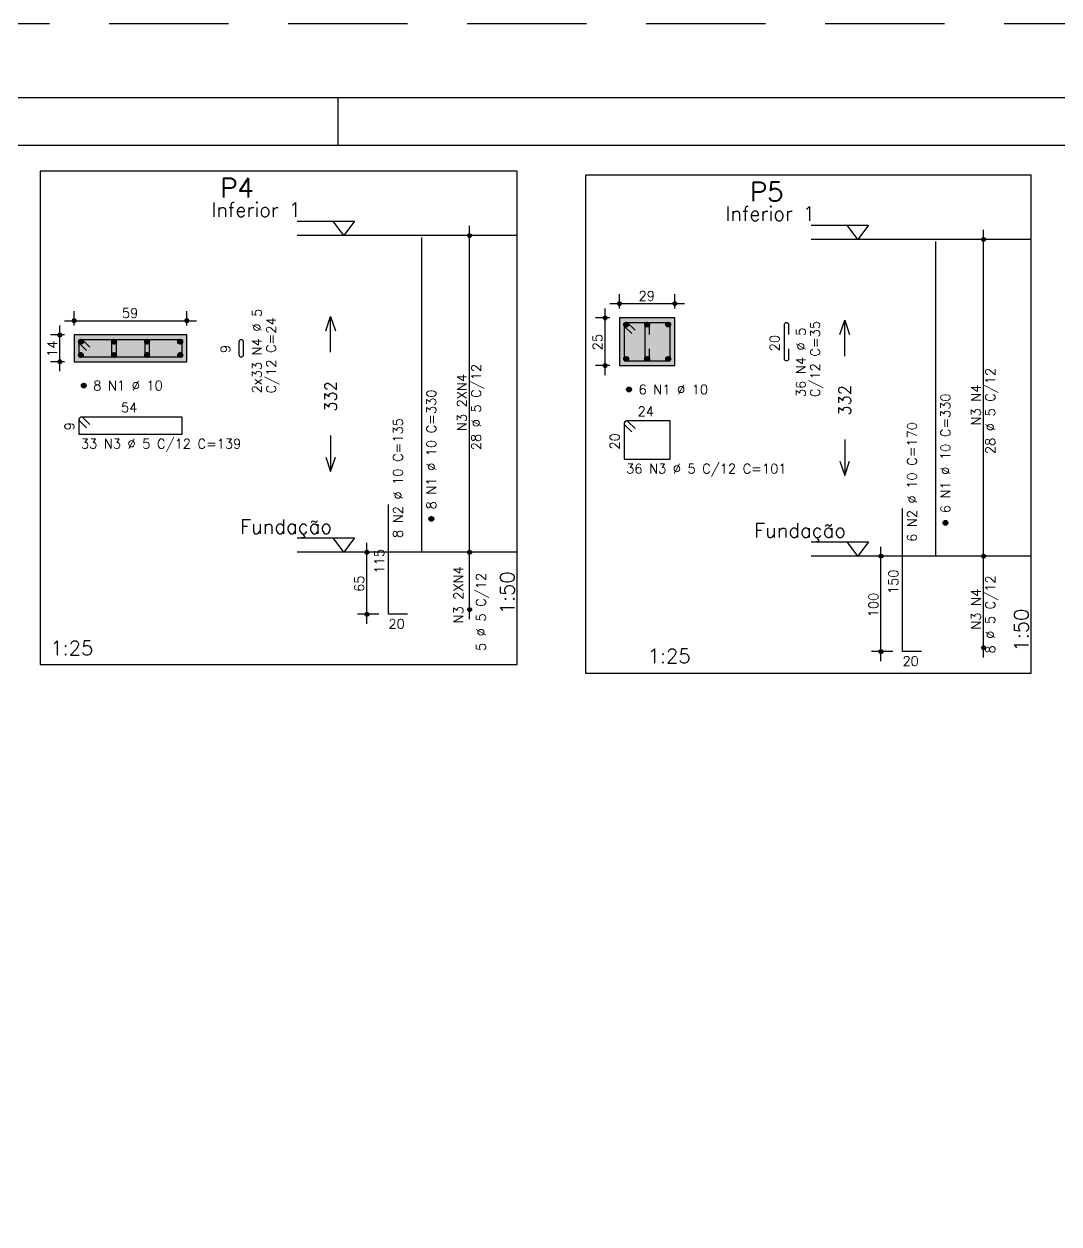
# Model space of a CAD drawing. Extents: x -1.9 to 86, y -1.2 to 61.3.
# Drawn here: x 40.51 to 62.2, y 36.15 to 61.31 of the extents above; entities that cross this region are included whole.
import ezdxf

# ---------------------------------------------------------------- set-up
doc = ezdxf.new("R2010")
doc.units = 0
doc.header["$MEASUREMENT"] = 0
doc.linetypes.add('ESTILO_TQS_0001', pattern=[0.45, 0.3, -0.15])
doc.linetypes.add('HIDDEN', pattern=[0.375, 0.25, -0.125])
doc.layers.get('0').update_dxf_attribs({"linetype": 'CONTINUOUS'})
doc.layers.get('Defpoints').update_dxf_attribs({"linetype": 'CONTINUOUS'})
for name, color, linetype in [('ARQ_FOLHA', 7, 'CONTINUOUS'), ('PENA_01', 1, 'CONTINUOUS'), ('PENA_02', 2, 'CONTINUOUS'), ('PENA_03', 3, 'CONTINUOUS'), ('PENA_04', 4, 'CONTINUOUS'), ('PENA_05', 5, 'CONTINUOUS'), ('PENA_06', 6, 'CONTINUOUS'), ('PENA_10', 253, 'CONTINUOUS')]:
    doc.layers.add(name, color=color, linetype=linetype)
doc.styles.get("Standard").update_dxf_attribs({"font": 'ROMANS.SHX'})

# ---------------------------------------------------------------- blocks, each defined once
blk = doc.blocks.new('FOLHA A1 - 841 X 594')
at = {"layer": 'ARQ_FOLHA', "color": 1}
blk.add_line((-370, 584), (-370, 594), dxfattribs=at)
for points in [[(-841, 0), (0, 0), (0, 594), (-841, 594)], [(-816, 10), (-10, 10), (-10, 584), (-816, 584)]]:
    blk.add_lwpolyline(points, close=True, dxfattribs=at)
at = {"layer": 'Defpoints', "color": 8, "linetype": 'HIDDEN', "ltscale": 100}
blk.add_lwpolyline([(-860.5, 609.5), (-860.5, -15.5), (19.5, -15.5), (19.5, 609.5)], close=True, dxfattribs=at)
blk = doc.blocks.new('*U23')
blk.add_blockref('FOLHA A1 - 841 X 594', (0, 0))

msp = doc.modelspace()

# ---------------------------------------------------------------- linework, layer by layer
at = {"layer": 'PENA_01', "linetype": 'Continuous'}
for p, q in [((49.85, 50.032), (49.85, 57.072)), ((60.622, 49.95), (60.622, 56.99)), ((52.992, 55.345), (52.992, 55.645)), ((54.152, 55.345), (54.152, 55.645)), ((52.692, 53.945), (52.692, 55.345)), ((52.792, 55.445), (54.352, 55.445)), ((41.366, 55.087), (44.126, 55.087)), ((41.566, 54.987), (41.566, 55.287)), ((43.926, 54.987), (43.926, 55.287)), ((52.792, 55.145), (52.492, 55.145)), ((41.266, 54.027), (41.266, 54.987)), ((41.366, 54.787), (41.066, 54.787)), ((41.366, 54.227), (41.066, 54.227)), ((52.792, 54.145), (52.492, 54.145)), ((47.7, 48.732), (47.7, 50.432)), ((49.85, 48.832), (49.85, 50.432)), ((58.472, 47.95), (58.472, 50.35)), ((60.622, 48.03), (60.622, 50.35)), ((47.95, 50.232), (47.5, 50.232)), ((58.722, 50.15), (58.272, 50.15)), ((47.95, 48.932), (47.5, 48.932)), ((58.722, 48.15), (58.272, 48.15))]:
    msp.add_line(p, q, dxfattribs=at)
at = {"layer": 'PENA_01', "linetype": 'ESTILO_TQS_0001'}
for points in [[(52.992, 54.145), (54.152, 54.145), (54.152, 55.145), (52.992, 55.145), (52.992, 54.145)], [(41.566, 54.227), (43.926, 54.227), (43.926, 54.787), (41.566, 54.787), (41.566, 54.227)]]:
    msp.add_lwpolyline(points, dxfattribs=at)
at = {"layer": 'PENA_02', "linetype": 'Continuous'}
for points in [[(46.84, 54.877), (46.94, 55.177), (47.04, 54.877)], [(46.94, 54.427), (46.94, 55.177)], [(57.612, 54.795), (57.712, 55.095), (57.812, 54.795)], [(57.712, 54.345), (57.712, 55.095)], [(46.94, 52.677), (46.94, 51.927)], [(57.712, 52.595), (57.712, 51.845)], [(46.84, 52.227), (46.94, 51.927), (47.04, 52.227)], [(57.612, 52.145), (57.712, 51.845), (57.812, 52.145)]]:
    msp.add_lwpolyline(points, dxfattribs=at)
for centre, radius in [((49.85, 56.872), 0.0416), ((49.85, 56.872), 0.0208), ((60.622, 56.79), 0.0416), ((60.622, 56.79), 0.0208), ((52.992, 55.445), 0.04), ((52.992, 55.445), 0.02), ((54.152, 55.445), 0.04), ((54.152, 55.445), 0.02), ((41.566, 55.087), 0.04), ((41.566, 55.087), 0.02), ((43.926, 55.087), 0.04), ((43.926, 55.087), 0.02), ((52.692, 55.145), 0.04), ((52.692, 55.145), 0.02), ((41.266, 54.787), 0.04), ((41.266, 54.787), 0.02), ((41.266, 54.227), 0.04), ((41.266, 54.227), 0.02), ((52.692, 54.145), 0.04), ((52.692, 54.145), 0.02), ((47.7, 50.232), 0.04), ((47.7, 50.232), 0.02), ((49.85, 50.232), 0.0416), ((49.85, 50.232), 0.0416), ((49.85, 50.232), 0.0208), ((49.85, 50.232), 0.0208), ((58.472, 50.15), 0.04), ((58.472, 50.15), 0.02), ((60.622, 50.15), 0.0416), ((60.622, 50.15), 0.0416), ((60.622, 50.15), 0.0208), ((60.622, 50.15), 0.0208), ((49.85, 49.032), 0.0416), ((49.85, 49.032), 0.0208), ((47.7, 48.932), 0.04), ((47.7, 48.932), 0.02), ((58.472, 48.15), 0.04), ((58.472, 48.15), 0.02), ((60.622, 48.23), 0.0416), ((60.622, 48.23), 0.0208)]:
    msp.add_circle(centre, radius, dxfattribs=at)
at = {"layer": 'PENA_03', "linetype": 'Continuous'}
for p, q in [((49.85, 56.872), (49.85, 56.872)), ((60.622, 56.79), (60.622, 56.79)), ((52.992, 55.145), (52.992, 55.145)), ((52.992, 55.145), (52.992, 55.145)), ((54.152, 55.145), (54.152, 55.145)), ((53.082, 54.998), (53.139, 55.054)), ((53.082, 55.012), (53.125, 55.054)), ((53.085, 54.986), (53.15, 55.051)), ((53.09, 54.977), (53.159, 55.046)), ((53.096, 54.969), (53.167, 55.04)), ((53.104, 54.963), (53.173, 55.032)), ((53.113, 54.958), (53.178, 55.023)), ((53.125, 54.955), (53.181, 55.012)), ((53.139, 54.955), (53.181, 54.998)), ((53.522, 54.998), (53.579, 55.054)), ((53.522, 55.012), (53.565, 55.054)), ((53.525, 54.986), (53.59, 55.051)), ((53.53, 54.977), (53.599, 55.046)), ((53.536, 54.969), (53.607, 55.04)), ((53.544, 54.963), (53.613, 55.032)), ((53.553, 54.958), (53.618, 55.023)), ((53.565, 54.955), (53.621, 55.012)), ((53.579, 54.955), (53.621, 54.998)), ((53.962, 54.998), (54.019, 55.054)), ((53.962, 55.012), (54.005, 55.054)), ((53.965, 54.986), (54.03, 55.051)), ((53.97, 54.977), (54.039, 55.046)), ((53.976, 54.969), (54.047, 55.04)), ((53.984, 54.963), (54.053, 55.032)), ((53.993, 54.958), (54.058, 55.023)), ((54.005, 54.955), (54.061, 55.012)), ((54.019, 54.955), (54.061, 54.998)), ((41.566, 54.787), (41.566, 54.787)), ((41.566, 54.787), (41.566, 54.787)), ((41.657, 54.64), (41.713, 54.697)), ((41.657, 54.655), (41.699, 54.697)), ((41.66, 54.629), (41.725, 54.694)), ((41.665, 54.62), (41.734, 54.689)), ((41.671, 54.612), (41.742, 54.683)), ((41.679, 54.606), (41.748, 54.675)), ((41.688, 54.601), (41.753, 54.666)), ((41.699, 54.598), (41.756, 54.655)), ((41.713, 54.598), (41.756, 54.64)), ((42.35, 54.64), (42.407, 54.697)), ((42.35, 54.655), (42.392, 54.697)), ((42.353, 54.629), (42.418, 54.694)), ((42.358, 54.62), (42.427, 54.689)), ((42.364, 54.612), (42.435, 54.683)), ((42.372, 54.606), (42.441, 54.675)), ((42.381, 54.601), (42.446, 54.666)), ((42.392, 54.598), (42.449, 54.655)), ((42.407, 54.598), (42.449, 54.64)), ((43.044, 54.64), (43.1, 54.697)), ((43.044, 54.655), (43.086, 54.697)), ((43.047, 54.629), (43.111, 54.694)), ((43.051, 54.62), (43.121, 54.689)), ((43.058, 54.612), (43.128, 54.683)), ((43.066, 54.606), (43.135, 54.675)), ((43.075, 54.601), (43.14, 54.666)), ((43.086, 54.598), (43.143, 54.655)), ((43.1, 54.598), (43.143, 54.64)), ((43.737, 54.64), (43.793, 54.697)), ((43.737, 54.655), (43.779, 54.697)), ((43.74, 54.629), (43.805, 54.694)), ((43.745, 54.62), (43.814, 54.689)), ((43.751, 54.612), (43.822, 54.683)), ((43.759, 54.606), (43.828, 54.675)), ((43.768, 54.601), (43.833, 54.666)), ((43.779, 54.598), (43.836, 54.655)), ((43.793, 54.598), (43.836, 54.64)), ((43.926, 54.787), (43.926, 54.787)), ((41.657, 54.36), (41.713, 54.417)), ((41.657, 54.375), (41.699, 54.417)), ((41.66, 54.349), (41.725, 54.414)), ((41.665, 54.34), (41.734, 54.409)), ((41.671, 54.332), (41.742, 54.403)), ((41.679, 54.326), (41.748, 54.395)), ((41.688, 54.321), (41.753, 54.386)), ((41.699, 54.318), (41.756, 54.375)), ((41.713, 54.318), (41.756, 54.36)), ((42.35, 54.36), (42.407, 54.417)), ((42.35, 54.375), (42.392, 54.417)), ((42.353, 54.349), (42.418, 54.414)), ((42.358, 54.34), (42.427, 54.409)), ((42.364, 54.332), (42.435, 54.403)), ((42.372, 54.326), (42.441, 54.395)), ((42.381, 54.321), (42.446, 54.386)), ((42.392, 54.318), (42.449, 54.375)), ((42.407, 54.318), (42.449, 54.36)), ((43.044, 54.36), (43.1, 54.417)), ((43.044, 54.375), (43.086, 54.417)), ((43.047, 54.349), (43.111, 54.414)), ((43.051, 54.34), (43.121, 54.409)), ((43.058, 54.332), (43.128, 54.403)), ((43.066, 54.326), (43.135, 54.395)), ((43.075, 54.321), (43.14, 54.386)), ((43.086, 54.318), (43.143, 54.375)), ((43.1, 54.318), (43.143, 54.36)), ((43.737, 54.36), (43.793, 54.417)), ((43.737, 54.375), (43.779, 54.417)), ((43.74, 54.349), (43.805, 54.414)), ((43.745, 54.34), (43.814, 54.409)), ((43.751, 54.332), (43.822, 54.403)), ((43.759, 54.326), (43.828, 54.395)), ((43.768, 54.321), (43.833, 54.386)), ((43.779, 54.318), (43.836, 54.375)), ((43.793, 54.318), (43.836, 54.36)), ((53.082, 54.278), (53.139, 54.334)), ((53.082, 54.292), (53.125, 54.334)), ((53.085, 54.266), (53.15, 54.331)), ((53.522, 54.278), (53.579, 54.334)), ((53.522, 54.292), (53.565, 54.334)), ((53.525, 54.266), (53.59, 54.331)), ((53.962, 54.278), (54.019, 54.334)), ((53.962, 54.292), (54.005, 54.334)), ((53.965, 54.266), (54.03, 54.331)), ((41.566, 54.227), (41.566, 54.227)), ((52.992, 54.145), (52.992, 54.145)), ((53.09, 54.257), (53.159, 54.326)), ((53.096, 54.249), (53.167, 54.32)), ((53.104, 54.243), (53.173, 54.312)), ((53.113, 54.238), (53.178, 54.303)), ((53.125, 54.235), (53.181, 54.292)), ((53.139, 54.235), (53.181, 54.278)), ((53.53, 54.257), (53.599, 54.326)), ((53.536, 54.249), (53.607, 54.32)), ((53.544, 54.243), (53.613, 54.312)), ((53.553, 54.238), (53.618, 54.303)), ((53.565, 54.235), (53.621, 54.292)), ((53.579, 54.235), (53.621, 54.278)), ((53.97, 54.257), (54.039, 54.326)), ((53.976, 54.249), (54.047, 54.32)), ((53.984, 54.243), (54.053, 54.312)), ((53.993, 54.238), (54.058, 54.303)), ((54.005, 54.235), (54.061, 54.292)), ((54.019, 54.235), (54.061, 54.278)), ((41.717, 53.72), (41.773, 53.777)), ((41.717, 53.735), (41.759, 53.777)), ((41.72, 53.709), (41.785, 53.774)), ((41.725, 53.7), (41.794, 53.769)), ((41.731, 53.692), (41.802, 53.763)), ((41.739, 53.686), (41.808, 53.755)), ((41.748, 53.681), (41.813, 53.746)), ((41.759, 53.678), (41.816, 53.735)), ((41.773, 53.678), (41.816, 53.72)), ((53.142, 53.638), (53.199, 53.694)), ((53.142, 53.652), (53.185, 53.694)), ((53.145, 53.626), (53.21, 53.691)), ((53.15, 53.617), (53.219, 53.686)), ((53.156, 53.609), (53.227, 53.68)), ((53.164, 53.603), (53.233, 53.672)), ((53.173, 53.598), (53.238, 53.663)), ((53.185, 53.595), (53.241, 53.652)), ((53.199, 53.595), (53.241, 53.638)), ((49, 50.925), (49.057, 50.982)), ((49, 50.94), (49.043, 50.982)), ((49.003, 50.914), (49.068, 50.979)), ((49.008, 50.905), (49.077, 50.974)), ((49.015, 50.897), (49.085, 50.968)), ((49.022, 50.891), (49.092, 50.96)), ((49.032, 50.886), (49.096, 50.951)), ((49.043, 50.883), (49.099, 50.94)), ((49.057, 50.883), (49.099, 50.925)), ((59.772, 50.843), (59.829, 50.899)), ((59.772, 50.857), (59.815, 50.899)), ((59.775, 50.831), (59.84, 50.896)), ((59.78, 50.822), (59.849, 50.891)), ((59.786, 50.814), (59.857, 50.885)), ((59.794, 50.808), (59.863, 50.877)), ((59.803, 50.803), (59.868, 50.868)), ((59.815, 50.8), (59.871, 50.857)), ((59.829, 50.8), (59.871, 50.843)), ((48.15, 50.232), (48.15, 50.232)), ((49.85, 50.232), (49.85, 50.232)), ((49.85, 50.232), (49.85, 50.232)), ((58.922, 50.15), (58.922, 50.15)), ((60.622, 50.15), (60.622, 50.15)), ((60.622, 50.15), (60.622, 50.15)), ((48.15, 48.932), (48.15, 48.932)), ((49.85, 49.032), (49.85, 49.032)), ((58.922, 48.15), (58.922, 48.15)), ((60.622, 48.23), (60.622, 48.23))]:
    msp.add_line(p, q, dxfattribs=at)
for points in [[(40.856, 47.882), (50.85, 47.882), (50.85, 58.222), (40.856, 58.222), (40.856, 47.882)], [(52.282, 47.7), (61.622, 47.7), (61.622, 58.14), (52.282, 58.14), (52.282, 47.7)], [(46.24, 57.172), (47.44, 57.172), (47.215, 56.872), (46.99, 57.172)], [(50.85, 56.872), (46.24, 56.872)], [(57.012, 57.09), (58.212, 57.09), (57.987, 56.79), (57.762, 57.09)], [(61.622, 56.79), (57.012, 56.79)], [(52.992, 54.145), (54.152, 54.145), (54.152, 55.145), (52.992, 55.145), (52.992, 54.145)], [(41.566, 54.227), (43.926, 54.227), (43.926, 54.787), (41.566, 54.787), (41.566, 54.227)], [(46.24, 50.532), (47.44, 50.532), (47.215, 50.232), (46.99, 50.532)], [(57.012, 50.45), (58.212, 50.45), (57.987, 50.15), (57.762, 50.45)], [(50.85, 50.232), (46.24, 50.232)], [(61.622, 50.15), (57.012, 50.15)]]:
    msp.add_lwpolyline(points, dxfattribs=at)
for centre in [(53.132, 55.005), (53.572, 55.005), (54.012, 55.005), (41.706, 54.647), (42.399, 54.647), (43.093, 54.647), (43.786, 54.647), (41.706, 54.367), (42.399, 54.367), (43.093, 54.367), (43.786, 54.367), (53.132, 54.285), (53.572, 54.285), (54.012, 54.285), (41.766, 53.727), (53.192, 53.645), (49.05, 50.932), (59.822, 50.85)]:
    msp.add_circle(centre, 0.05, dxfattribs=at)
for points in [[(53.182, 55.005), (53.107, 55.048), (53.085, 55.022)], [(53.182, 55.005), (53.085, 55.022), (53.085, 54.988)], [(53.182, 55.005), (53.085, 54.988), (53.107, 54.961)], [(53.182, 55.005), (53.14, 55.054), (53.107, 55.048)], [(53.182, 55.005), (53.107, 54.961), (53.14, 54.955)], [(53.182, 55.005), (53.17, 55.037), (53.14, 55.054)], [(53.182, 55.005), (53.14, 54.955), (53.17, 54.973)], [(53.182, 55.005), (53.17, 54.973), (53.182, 55.005)], [(53.622, 55.005), (53.547, 55.048), (53.525, 55.022)], [(53.622, 55.005), (53.525, 55.022), (53.525, 54.988)], [(53.622, 55.005), (53.525, 54.988), (53.547, 54.961)], [(53.622, 55.005), (53.58, 55.054), (53.547, 55.048)], [(53.622, 55.005), (53.547, 54.961), (53.58, 54.955)], [(53.622, 55.005), (53.61, 55.037), (53.58, 55.054)], [(53.622, 55.005), (53.58, 54.955), (53.61, 54.973)], [(53.622, 55.005), (53.61, 54.973), (53.622, 55.005)], [(54.062, 55.005), (53.987, 55.048), (53.965, 55.022)], [(54.062, 55.005), (53.965, 55.022), (53.965, 54.988)], [(54.062, 55.005), (53.965, 54.988), (53.987, 54.961)], [(54.062, 55.005), (54.02, 55.054), (53.987, 55.048)], [(54.062, 55.005), (53.987, 54.961), (54.02, 54.955)], [(54.062, 55.005), (54.05, 55.037), (54.02, 55.054)], [(54.062, 55.005), (54.02, 54.955), (54.05, 54.973)], [(54.062, 55.005), (54.05, 54.973), (54.062, 55.005)], [(41.756, 54.647), (41.681, 54.691), (41.659, 54.665)], [(41.756, 54.647), (41.659, 54.665), (41.659, 54.63)], [(41.756, 54.647), (41.659, 54.63), (41.681, 54.604)], [(41.756, 54.647), (41.715, 54.697), (41.681, 54.691)], [(41.756, 54.647), (41.681, 54.604), (41.715, 54.598)], [(41.756, 54.647), (41.745, 54.68), (41.715, 54.697)], [(41.756, 54.647), (41.715, 54.598), (41.745, 54.615)], [(41.756, 54.647), (41.745, 54.615), (41.756, 54.647)], [(42.449, 54.647), (42.374, 54.691), (42.352, 54.665)], [(42.449, 54.647), (42.352, 54.665), (42.352, 54.63)], [(42.449, 54.647), (42.352, 54.63), (42.374, 54.604)], [(42.449, 54.647), (42.408, 54.697), (42.374, 54.691)], [(42.449, 54.647), (42.374, 54.604), (42.408, 54.598)], [(42.449, 54.647), (42.438, 54.68), (42.408, 54.697)], [(42.449, 54.647), (42.408, 54.598), (42.438, 54.615)], [(42.449, 54.647), (42.438, 54.615), (42.449, 54.647)], [(43.143, 54.647), (43.068, 54.691), (43.046, 54.665)], [(43.143, 54.647), (43.046, 54.665), (43.046, 54.63)], [(43.143, 54.647), (43.046, 54.63), (43.068, 54.604)], [(43.143, 54.647), (43.102, 54.697), (43.068, 54.691)], [(43.143, 54.647), (43.068, 54.604), (43.102, 54.598)], [(43.143, 54.647), (43.131, 54.68), (43.102, 54.697)], [(43.143, 54.647), (43.102, 54.598), (43.131, 54.615)], [(43.143, 54.647), (43.131, 54.615), (43.143, 54.647)], [(43.836, 54.647), (43.761, 54.691), (43.739, 54.665)], [(43.836, 54.647), (43.739, 54.665), (43.739, 54.63)], [(43.836, 54.647), (43.739, 54.63), (43.761, 54.604)], [(43.836, 54.647), (43.795, 54.697), (43.761, 54.691)], [(43.836, 54.647), (43.761, 54.604), (43.795, 54.598)], [(43.836, 54.647), (43.825, 54.68), (43.795, 54.697)], [(43.836, 54.647), (43.795, 54.598), (43.825, 54.615)], [(43.836, 54.647), (43.825, 54.615), (43.836, 54.647)], [(41.756, 54.367), (41.681, 54.411), (41.659, 54.385)], [(41.756, 54.367), (41.659, 54.385), (41.659, 54.35)], [(41.756, 54.367), (41.659, 54.35), (41.681, 54.324)], [(41.756, 54.367), (41.715, 54.417), (41.681, 54.411)], [(41.756, 54.367), (41.681, 54.324), (41.715, 54.318)], [(41.756, 54.367), (41.745, 54.4), (41.715, 54.417)], [(41.756, 54.367), (41.715, 54.318), (41.745, 54.335)], [(41.756, 54.367), (41.745, 54.335), (41.756, 54.367)], [(42.449, 54.367), (42.374, 54.411), (42.352, 54.385)], [(42.449, 54.367), (42.352, 54.385), (42.352, 54.35)], [(42.449, 54.367), (42.352, 54.35), (42.374, 54.324)], [(42.449, 54.367), (42.408, 54.417), (42.374, 54.411)], [(42.449, 54.367), (42.374, 54.324), (42.408, 54.318)], [(42.449, 54.367), (42.438, 54.4), (42.408, 54.417)], [(42.449, 54.367), (42.408, 54.318), (42.438, 54.335)], [(42.449, 54.367), (42.438, 54.335), (42.449, 54.367)], [(43.143, 54.367), (43.068, 54.411), (43.046, 54.385)], [(43.143, 54.367), (43.046, 54.385), (43.046, 54.35)], [(43.143, 54.367), (43.046, 54.35), (43.068, 54.324)], [(43.143, 54.367), (43.102, 54.417), (43.068, 54.411)], [(43.143, 54.367), (43.068, 54.324), (43.102, 54.318)], [(43.143, 54.367), (43.131, 54.4), (43.102, 54.417)], [(43.143, 54.367), (43.102, 54.318), (43.131, 54.335)], [(43.143, 54.367), (43.131, 54.335), (43.143, 54.367)], [(43.836, 54.367), (43.761, 54.411), (43.739, 54.385)], [(43.836, 54.367), (43.739, 54.385), (43.739, 54.35)], [(43.836, 54.367), (43.739, 54.35), (43.761, 54.324)], [(43.836, 54.367), (43.795, 54.417), (43.761, 54.411)], [(43.836, 54.367), (43.761, 54.324), (43.795, 54.318)], [(43.836, 54.367), (43.825, 54.4), (43.795, 54.417)], [(43.836, 54.367), (43.795, 54.318), (43.825, 54.335)], [(43.836, 54.367), (43.825, 54.335), (43.836, 54.367)], [(53.182, 54.285), (53.14, 54.334), (53.107, 54.328)], [(53.182, 54.285), (53.17, 54.317), (53.14, 54.334)], [(53.622, 54.285), (53.58, 54.334), (53.547, 54.328)], [(53.622, 54.285), (53.61, 54.317), (53.58, 54.334)], [(54.062, 54.285), (54.02, 54.334), (53.987, 54.328)], [(54.062, 54.285), (54.05, 54.317), (54.02, 54.334)], [(53.182, 54.285), (53.107, 54.328), (53.085, 54.302)], [(53.182, 54.285), (53.085, 54.302), (53.085, 54.268)], [(53.182, 54.285), (53.085, 54.268), (53.107, 54.241)], [(53.182, 54.285), (53.107, 54.241), (53.14, 54.235)], [(53.182, 54.285), (53.14, 54.235), (53.17, 54.253)], [(53.182, 54.285), (53.17, 54.253), (53.182, 54.285)], [(53.622, 54.285), (53.547, 54.328), (53.525, 54.302)], [(53.622, 54.285), (53.525, 54.302), (53.525, 54.268)], [(53.622, 54.285), (53.525, 54.268), (53.547, 54.241)], [(53.622, 54.285), (53.547, 54.241), (53.58, 54.235)], [(53.622, 54.285), (53.58, 54.235), (53.61, 54.253)], [(53.622, 54.285), (53.61, 54.253), (53.622, 54.285)], [(54.062, 54.285), (53.987, 54.328), (53.965, 54.302)], [(54.062, 54.285), (53.965, 54.302), (53.965, 54.268)], [(54.062, 54.285), (53.965, 54.268), (53.987, 54.241)], [(54.062, 54.285), (53.987, 54.241), (54.02, 54.235)], [(54.062, 54.285), (54.02, 54.235), (54.05, 54.253)], [(54.062, 54.285), (54.05, 54.253), (54.062, 54.285)], [(41.816, 53.727), (41.741, 53.771), (41.719, 53.745)], [(41.816, 53.727), (41.719, 53.745), (41.719, 53.71)], [(41.816, 53.727), (41.719, 53.71), (41.741, 53.684)], [(41.816, 53.727), (41.775, 53.777), (41.741, 53.771)], [(41.816, 53.727), (41.741, 53.684), (41.775, 53.678)], [(41.816, 53.727), (41.805, 53.76), (41.775, 53.777)], [(41.816, 53.727), (41.775, 53.678), (41.805, 53.695)], [(41.816, 53.727), (41.805, 53.695), (41.816, 53.727)], [(53.242, 53.645), (53.167, 53.688), (53.145, 53.662)], [(53.242, 53.645), (53.145, 53.662), (53.145, 53.628)], [(53.242, 53.645), (53.145, 53.628), (53.167, 53.601)], [(53.242, 53.645), (53.2, 53.694), (53.167, 53.688)], [(53.242, 53.645), (53.167, 53.601), (53.2, 53.595)], [(53.242, 53.645), (53.23, 53.677), (53.2, 53.694)], [(53.242, 53.645), (53.2, 53.595), (53.23, 53.613)], [(53.242, 53.645), (53.23, 53.613), (53.242, 53.645)], [(49.1, 50.932), (49.025, 50.976), (49.003, 50.95)], [(49.1, 50.932), (49.003, 50.95), (49.003, 50.915)], [(49.1, 50.932), (49.003, 50.915), (49.025, 50.889)], [(49.1, 50.932), (49.059, 50.982), (49.025, 50.976)], [(49.1, 50.932), (49.025, 50.889), (49.059, 50.883)], [(49.1, 50.932), (49.088, 50.965), (49.059, 50.982)], [(49.1, 50.932), (49.059, 50.883), (49.088, 50.9)], [(49.1, 50.932), (49.088, 50.9), (49.1, 50.932)], [(59.872, 50.85), (59.797, 50.893), (59.775, 50.867)], [(59.872, 50.85), (59.775, 50.867), (59.775, 50.833)], [(59.872, 50.85), (59.775, 50.833), (59.797, 50.806)], [(59.872, 50.85), (59.83, 50.899), (59.797, 50.893)], [(59.872, 50.85), (59.797, 50.806), (59.83, 50.8)], [(59.872, 50.85), (59.86, 50.882), (59.83, 50.899)], [(59.872, 50.85), (59.83, 50.8), (59.86, 50.818)], [(59.872, 50.85), (59.86, 50.818), (59.872, 50.85)]]:
    msp.add_solid(points, dxfattribs=at)
at = {"layer": 'PENA_04', "linetype": 'Continuous'}
for p, q in [((53.092, 54.995), (53.092, 54.245)), ((53.106, 54.959), (53.248, 54.818)), ((54.052, 55.045), (53.142, 55.045)), ((53.318, 54.889), (53.177, 55.03)), ((53.522, 54.995), (53.522, 54.295)), ((53.622, 54.795), (53.622, 54.995)), ((54.052, 54.245), (54.052, 55.045)), ((41.666, 54.637), (41.666, 54.327)), ((41.681, 54.602), (41.822, 54.461)), ((43.826, 54.687), (41.716, 54.687)), ((41.893, 54.531), (41.752, 54.673)), ((42.349, 54.637), (42.349, 54.377)), ((42.449, 54.437), (42.449, 54.637)), ((43.043, 54.637), (43.043, 54.377)), ((43.143, 54.437), (43.143, 54.637)), ((43.826, 54.327), (43.826, 54.687)), ((42.449, 54.377), (42.449, 54.577)), ((43.143, 54.377), (43.143, 54.577)), ((53.622, 54.295), (53.622, 54.495)), ((41.666, 54.327), (43.826, 54.327)), ((53.092, 54.245), (54.052, 54.245))]:
    msp.add_line(p, q, dxfattribs=at)
for centre, start, end in [((53.142, 54.995), 45, 180), ((53.142, 54.995), 90, 225), ((53.572, 54.995), 0, 180), ((41.716, 54.637), 45, 180), ((41.716, 54.637), 90, 225), ((42.399, 54.637), 0, 180), ((43.093, 54.637), 0, 180), ((42.399, 54.377), 180, 0), ((43.093, 54.377), 180, 0), ((53.572, 54.295), 180, 0)]:
    msp.add_arc(centre, 0.05, start, end, dxfattribs=at)
at = {"layer": 'PENA_05', "linetype": 'Continuous'}
for p, q in [((48.85, 50.232), (48.85, 56.832)), ((59.622, 50.15), (59.622, 56.75)), ((56.442, 54.995), (56.442, 54.295)), ((56.542, 54.795), (56.542, 54.995)), ((45.016, 54.637), (45.016, 54.377)), ((45.116, 54.437), (45.116, 54.637)), ((45.116, 54.377), (45.116, 54.577)), ((56.542, 54.295), (56.542, 54.495)), ((41.666, 53.017), (41.666, 52.707)), ((41.681, 52.982), (41.822, 52.841)), ((43.826, 53.067), (41.716, 53.067)), ((41.893, 52.911), (41.752, 53.053)), ((43.826, 52.707), (43.826, 53.067)), ((53.092, 52.935), (53.092, 52.185)), ((53.106, 52.899), (53.248, 52.758)), ((54.052, 52.985), (53.142, 52.985)), ((53.318, 52.829), (53.177, 52.97)), ((54.052, 52.185), (54.052, 52.985)), ((41.666, 52.707), (43.826, 52.707)), ((53.092, 52.185), (54.052, 52.185)), ((48.15, 48.932), (48.15, 51.232)), ((58.922, 48.15), (58.922, 51.15)), ((48.55, 48.932), (48.15, 48.932)), ((59.322, 48.15), (58.922, 48.15))]:
    msp.add_line(p, q, dxfattribs=at)
for centre, start, end in [((56.492, 54.995), 0, 180), ((45.066, 54.637), 0, 180), ((45.066, 54.377), 180, 0), ((56.492, 54.295), 180, 0), ((41.716, 53.017), 45, 180), ((41.716, 53.017), 90, 225), ((53.142, 52.935), 45, 180), ((53.142, 52.935), 90, 225)]:
    msp.add_arc(centre, 0.05, start, end, dxfattribs=at)
at = {"layer": 'PENA_10', "linetype": 'Continuous'}
for points in [[(52.992, 54.145), (54.152, 54.145), (54.152, 55.145)], [(52.992, 54.145), (54.152, 55.145), (52.992, 55.145)], [(52.992, 54.145), (52.992, 55.145), (52.992, 54.145)], [(41.566, 54.227), (43.926, 54.227), (43.926, 54.787)], [(41.566, 54.227), (43.926, 54.787), (41.566, 54.787)], [(41.566, 54.227), (41.566, 54.787), (41.566, 54.227)]]:
    msp.add_solid(points, dxfattribs=at)

# ---------------------------------------------------------------- block references
at = {"xscale": 0.09999999999999938, "yscale": 0.09999999999999938, "zscale": 0.09999999999999938}
msp.add_blockref('*U23', (84.1, 0.356), dxfattribs=at)

# ---------------------------------------------------------------- texts
at = {"layer": 'PENA_02', "linetype": 'Continuous'}
for s, height, p in [('332', 0.25, (47.065, 53.177)), ('332', 0.25, (57.837, 53.095)), ('1:50', 0.3, (50.79, 48.932)), ('1:50', 0.3, (61.562, 48.15))]:
    msp.add_text(s, height=height, rotation=90, dxfattribs=at).set_placement(p)
for p in [(41.066, 48.076), (53.582, 47.91)]:
    msp.add_text('1:25', height=0.3, dxfattribs=at).set_placement(p)
at = {"layer": 'PENA_03', "linetype": 'Continuous'}
for s, height, p in [('Inferior 1', 0.3, (44.44, 57.262)), ('Inferior 1', 0.3, (55.212, 57.18)), ('2', 0.01, (50.64, 56.872)), ('2', 0.01, (61.412, 56.79)), ('29', 0.2, (53.392, 55.505)), ('59', 0.2, (42.566, 55.147)), ('8 N1 %%c 10', 0.2, (41.966, 53.627)), ('6 N1 %%c 10', 0.2, (53.392, 53.545)), ('54', 0.2, (42.546, 53.167)), ('24', 0.2, (53.372, 53.085)), ('33 N3 %%c 5 C/12 C=139', 0.2, (41.706, 52.407)), ('36 N3 %%c 5 C/12 C=101', 0.2, (53.132, 51.885)), ('Fundação', 0.3, (45.04, 50.622)), ('Fundação', 0.3, (55.812, 50.54)), ('1', 0.01, (50.64, 50.232)), ('1', 0.01, (61.412, 50.15)), ('20', 0.2, (48.15, 48.632)), ('20', 0.2, (58.922, 47.85))]:
    msp.add_text(s, height=height, dxfattribs=at).set_placement(p)
for s, p in [('2x33 N4 %%c 5', (45.493, 53.562)), ('C/12 C=24', (45.793, 53.562)), ('36 N4 %%c 5', (56.892, 53.485)), ('C/12 C=35', (57.192, 53.485)), ('14', (41.206, 54.327)), ('25', (52.632, 54.465)), ('20', (56.342, 54.445)), ('9', (44.836, 54.407)), ('28 %%c 5 C/12', (50.09, 52.372)), ('N3 2XN4', (49.79, 52.772)), ('28 %%c 5 C/12', (60.862, 52.29)), ('8 N1 %%c 10 C=330', (49.15, 51.132)), ('N3 N4', (60.562, 52.89)), ('6 N1 %%c 10 C=330', (59.922, 51.05)), ('9', (41.566, 52.787)), ('8 N2 %%c 10 C=135', (48.45, 50.532)), ('6 N2 %%c 10 C=170', (59.222, 50.45)), ('20', (52.992, 52.385)), ('115', (48.06, 49.787)), ('N3 2XN4', (49.717, 48.74)), ('150', (58.832, 49.355)), ('65', (47.64, 49.402)), ('5 %%c 5 C/12', (50.189, 48.163)), ('8 %%c 5 C/12', (60.862, 48.11)), ('100', (58.412, 48.87)), ('N3 N4', (60.562, 48.61))]:
    msp.add_text(s, height=0.2, rotation=90, dxfattribs=at).set_placement(p)
at = {"layer": 'PENA_06', "linetype": 'Continuous'}
for s, p in [('P4', (44.628, 57.672)), ('P5', (55.727, 57.59))]:
    msp.add_text(s, height=0.4, dxfattribs=at).set_placement(p)

doc.saveas('drawing.dxf')
